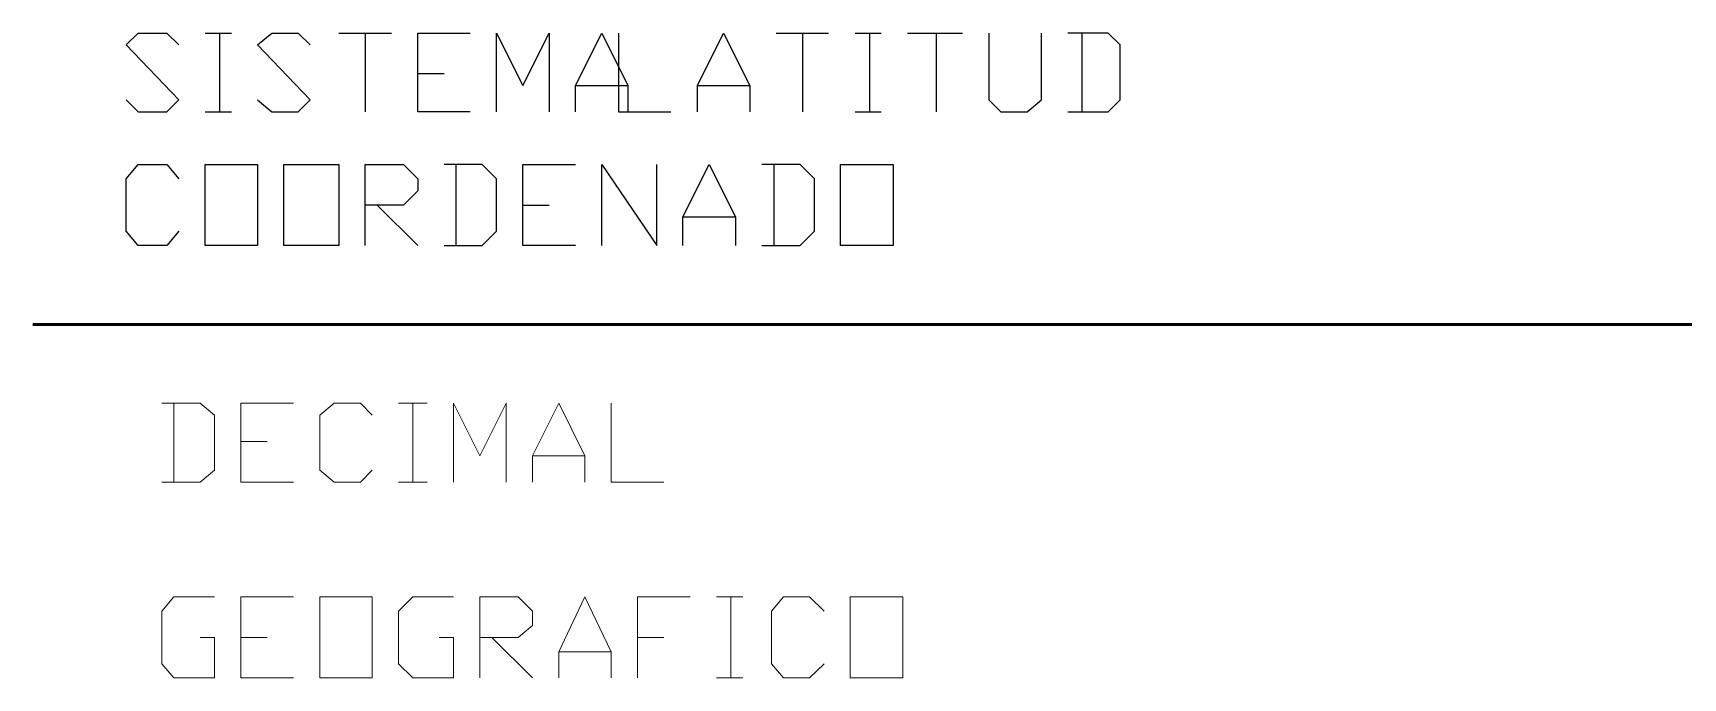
# Model space of a CAD drawing. Header units: millimetres. Extents: x 2405 to 2491, y 1861 to 1993.
# Drawn here: x 2449.24 to 2460.94, y 1900.52 to 1905.1 of the extents above; entities that cross this region are included whole.
import ezdxf

# ---------------------------------------------------------------- set-up
doc = ezdxf.new("R2010")
doc.units = ezdxf.units.MM
doc.layers.add('PDF_0', color=7, linetype='Continuous')
doc.layers.add('PDF_CVL_PUNTO_NUM', color=7, linetype='Continuous')

msp = doc.modelspace()

# ---------------------------------------------------------------- linework, layer by layer
at = {"layer": 'PDF_0', "lineweight": 50}
msp.add_lwpolyline([(2449.236, 1903.029), (2478.43, 1903.029)], dxfattribs=at)
at = {"layer": 'PDF_CVL_PUNTO_NUM', "lineweight": 25}
for points in [[(2449.897, 1904.622), (2449.982, 1904.537), (2450.185, 1904.537), (2450.27, 1904.622), (2449.897, 1905.012), (2449.982, 1905.096), (2450.185, 1905.096), (2450.27, 1905.012)], [(2450.456, 1905.096), (2450.643, 1905.096)], [(2450.558, 1905.096), (2450.558, 1904.537)], [(2450.829, 1904.622), (2450.931, 1904.537), (2451.117, 1904.537), (2451.202, 1904.622), (2450.829, 1905.012), (2450.931, 1905.096), (2451.117, 1905.096), (2451.202, 1905.012)], [(2451.405, 1905.096), (2451.778, 1905.096)], [(2451.591, 1905.096), (2451.591, 1904.537)], [(2452.337, 1904.537), (2451.964, 1904.537), (2451.964, 1905.096), (2452.337, 1905.096)], [(2452.523, 1904.537), (2452.523, 1905.096), (2452.71, 1904.724), (2452.896, 1905.096), (2452.896, 1904.537)], [(2453.083, 1904.537), (2453.083, 1904.724), (2453.269, 1905.096), (2453.455, 1904.724), (2453.455, 1904.537)], [(2453.387, 1905.096), (2453.387, 1904.537), (2453.76, 1904.537)], [(2453.947, 1904.537), (2453.947, 1904.724), (2454.133, 1905.096), (2454.319, 1904.724), (2454.319, 1904.537)], [(2454.506, 1905.096), (2454.878, 1905.096)], [(2454.692, 1905.096), (2454.692, 1904.537)], [(2455.065, 1905.096), (2455.251, 1905.096)], [(2455.167, 1905.096), (2455.167, 1904.537)], [(2455.438, 1905.096), (2455.827, 1905.096)], [(2455.641, 1905.096), (2455.641, 1904.537)], [(2456.014, 1905.096), (2456.014, 1904.622), (2456.098, 1904.537), (2456.285, 1904.537), (2456.386, 1904.622), (2456.386, 1905.096)], [(2456.573, 1904.537), (2456.861, 1904.537), (2456.946, 1904.622), (2456.946, 1905.012), (2456.861, 1905.096), (2456.573, 1905.096)], [(2456.674, 1905.096), (2456.674, 1904.537)], [(2451.964, 1904.808), (2452.151, 1904.808)], [(2453.083, 1904.724), (2453.455, 1904.724)], [(2453.947, 1904.724), (2454.319, 1904.724)], [(2450.456, 1904.537), (2450.643, 1904.537)], [(2455.065, 1904.537), (2455.251, 1904.537)], [(2450.27, 1903.69), (2450.185, 1903.588), (2449.982, 1903.588), (2449.897, 1903.69), (2449.897, 1904.063), (2449.982, 1904.164), (2450.185, 1904.164), (2450.27, 1904.063)], [(2451.591, 1903.588), (2451.591, 1904.164), (2451.863, 1904.164), (2451.964, 1904.063), (2451.964, 1903.978), (2451.863, 1903.876), (2451.591, 1903.876)], [(2452.151, 1903.588), (2452.422, 1903.588), (2452.523, 1903.69), (2452.523, 1904.063), (2452.422, 1904.164), (2452.151, 1904.164)], [(2452.235, 1904.164), (2452.235, 1903.588)], [(2453.083, 1903.588), (2452.71, 1903.588), (2452.71, 1904.164), (2453.083, 1904.164)], [(2453.269, 1903.588), (2453.269, 1904.164), (2453.659, 1903.588), (2453.659, 1904.164)], [(2453.845, 1903.588), (2453.845, 1903.792), (2454.031, 1904.164), (2454.218, 1903.792), (2454.218, 1903.588)], [(2454.404, 1903.588), (2454.675, 1903.588), (2454.777, 1903.69), (2454.777, 1904.063), (2454.675, 1904.164), (2454.404, 1904.164)], [(2454.489, 1904.164), (2454.489, 1903.588)], [(2451.676, 1903.876), (2451.964, 1903.588)], [(2452.71, 1903.876), (2452.896, 1903.876)], [(2453.845, 1903.792), (2454.218, 1903.792)]]:
    msp.add_lwpolyline(points, dxfattribs=at)
for points in [[(2450.456, 1903.588), (2450.456, 1904.164), (2450.829, 1904.164), (2450.829, 1903.588)], [(2451.015, 1903.588), (2451.015, 1904.164), (2451.405, 1904.164), (2451.405, 1903.588)], [(2454.963, 1903.588), (2454.963, 1904.164), (2455.336, 1904.164), (2455.336, 1903.588)]]:
    msp.add_lwpolyline(points, close=True, dxfattribs=at)
at = {"layer": 'PDF_CVL_PUNTO_NUM', "lineweight": 20}
for points in [[(2450.151, 1901.911), (2450.422, 1901.911), (2450.524, 1901.996), (2450.524, 1902.385), (2450.422, 1902.47), (2450.151, 1902.47)], [(2450.236, 1902.47), (2450.236, 1901.911)], [(2451.083, 1901.911), (2450.71, 1901.911), (2450.71, 1902.47), (2451.083, 1902.47)], [(2451.642, 1901.996), (2451.558, 1901.911), (2451.371, 1901.911), (2451.27, 1901.996), (2451.27, 1902.385), (2451.371, 1902.47), (2451.558, 1902.47), (2451.642, 1902.385)], [(2451.829, 1902.47), (2452.032, 1902.47)], [(2451.93, 1902.47), (2451.93, 1901.911)], [(2452.218, 1901.911), (2452.218, 1902.47), (2452.405, 1902.097), (2452.591, 1902.47), (2452.591, 1901.911)], [(2452.778, 1901.911), (2452.778, 1902.097), (2452.964, 1902.47), (2453.15, 1902.097), (2453.15, 1901.911)], [(2453.337, 1902.47), (2453.337, 1901.911), (2453.709, 1901.911)], [(2450.71, 1902.199), (2450.897, 1902.199)], [(2452.778, 1902.097), (2453.15, 1902.097)], [(2451.829, 1901.911), (2452.032, 1901.911)], [(2450.422, 1900.81), (2450.524, 1900.81), (2450.524, 1900.522), (2450.236, 1900.522), (2450.151, 1900.623), (2450.151, 1900.996), (2450.236, 1901.098), (2450.524, 1901.098)], [(2451.083, 1900.522), (2450.71, 1900.522), (2450.71, 1901.098), (2451.083, 1901.098)], [(2452.117, 1900.81), (2452.218, 1900.81), (2452.218, 1900.522), (2451.93, 1900.522), (2451.829, 1900.623), (2451.829, 1900.996), (2451.93, 1901.098), (2452.218, 1901.098)], [(2452.405, 1900.522), (2452.405, 1901.098), (2452.676, 1901.098), (2452.778, 1900.996), (2452.778, 1900.894), (2452.676, 1900.81), (2452.405, 1900.81)], [(2452.964, 1900.522), (2452.964, 1900.708), (2453.15, 1901.098), (2453.337, 1900.708), (2453.337, 1900.522)], [(2453.523, 1900.522), (2453.523, 1901.098), (2453.896, 1901.098)], [(2454.082, 1901.098), (2454.269, 1901.098)], [(2454.184, 1901.098), (2454.184, 1900.522)], [(2454.845, 1900.623), (2454.743, 1900.522), (2454.557, 1900.522), (2454.472, 1900.623), (2454.472, 1900.996), (2454.557, 1901.098), (2454.743, 1901.098), (2454.845, 1900.996)], [(2450.71, 1900.81), (2450.897, 1900.81)], [(2452.489, 1900.81), (2452.778, 1900.522)], [(2453.523, 1900.81), (2453.709, 1900.81)], [(2452.964, 1900.708), (2453.337, 1900.708)], [(2454.082, 1900.522), (2454.269, 1900.522)]]:
    msp.add_lwpolyline(points, dxfattribs=at)
for points in [[(2451.27, 1900.522), (2451.27, 1901.098), (2451.642, 1901.098), (2451.642, 1900.522)], [(2455.031, 1900.522), (2455.031, 1901.098), (2455.404, 1901.098), (2455.404, 1900.522)]]:
    msp.add_lwpolyline(points, close=True, dxfattribs=at)

doc.saveas('drawing.dxf')
